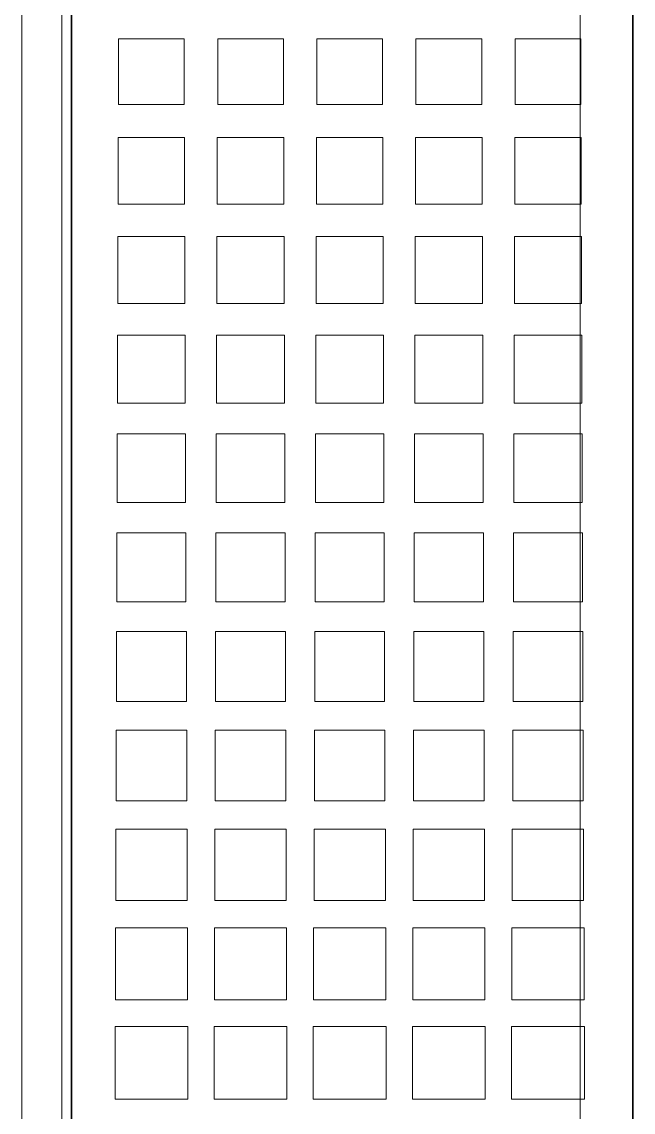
# Model space of a CAD drawing. Header units: millimetres. Extents: x 33157 to 59611, y -29750 to 1750.
# Drawn here: x 53983.26 to 53992.51, y -3139.24 to -3122.74 of the extents above; entities that cross this region are included whole.
import ezdxf

# ---------------------------------------------------------------- set-up
doc = ezdxf.new("R2010")
doc.units = ezdxf.units.MM
doc.layers.get('0').update_dxf_attribs({"lineweight": 18})

msp = doc.modelspace()

# ---------------------------------------------------------------- linework, layer by layer
at = {"lineweight": 9}
for p, q in [((53984.007, -3043.278), (53984.007, -3170.694)), ((53991.708, -3047.493), (53991.708, -3168.946)), ((53992.511, -3048.296), (53992.511, -3168.464)), ((53984.016, -3109.188), (53984.016, -3168.464)), ((53983.865, -3109.613), (53983.865, -3170.429)), ((53984.007, -3109.613), (53984.007, -3167.906)), ((53983.26, -3110.161), (53983.26, -3170.429))]:
    msp.add_line(p, q, dxfattribs=at)
msp.add_lwpolyline([(53984.007, -3170.487), (53992.5, -3170.487), (53992.5, -3047.493), (53984.007, -3047.493)], close=True, dxfattribs=at)
for points, knots in [([(53984.723, -3122.999), (53985.055, -3122.999), (53985.386, -3122.999), (53985.718, -3122.999), (53985.718, -3123.331), (53985.718, -3123.662), (53985.718, -3123.994), (53985.386, -3123.994), (53985.055, -3123.994), (53984.723, -3123.994), (53984.723, -3123.663), (53984.723, -3123.333), (53984.723, -3123.003), (53984.723, -3123.002), (53984.723, -3123), (53984.723, -3122.999)], [0, 0, 0, 0, 149660.75301, 149660.75301, 149660.75301, 299321.506019, 299321.506019, 299321.506019, 448982.259029, 448982.259029, 448982.259029, 598643.012039, 598643.012039, 598643.012039, 748303.765049, 748303.765049, 748303.765049, 748303.765049]), ([(53986.224, -3122.999), (53986.555, -3122.999), (53986.887, -3122.999), (53987.218, -3122.999), (53987.218, -3123.331), (53987.218, -3123.662), (53987.218, -3123.994), (53986.887, -3123.994), (53986.555, -3123.994), (53986.224, -3123.994), (53986.224, -3123.663), (53986.224, -3123.333), (53986.224, -3123.003), (53986.224, -3123.002), (53986.224, -3123), (53986.224, -3122.999)], [0, 0, 0, 0, 149664.794994, 149664.794994, 149664.794994, 299329.589988, 299329.589988, 299329.589988, 448994.384981, 448994.384981, 448994.384981, 598659.179975, 598659.179975, 598659.179975, 748323.974969, 748323.974969, 748323.974969, 748323.974969]), ([(53987.724, -3122.999), (53988.055, -3122.999), (53988.387, -3122.999), (53988.719, -3122.999), (53988.719, -3123.331), (53988.719, -3123.662), (53988.719, -3123.994), (53988.387, -3123.994), (53988.055, -3123.994), (53987.724, -3123.994), (53987.724, -3123.663), (53987.724, -3123.333), (53987.724, -3123.003), (53987.724, -3123.002), (53987.724, -3123), (53987.724, -3122.999)], [0, 0, 0, 0, 149668.836978, 149668.836978, 149668.836978, 299337.673956, 299337.673956, 299337.673956, 449006.510934, 449006.510934, 449006.510934, 598675.347912, 598675.347912, 598675.347912, 748344.18489, 748344.18489, 748344.18489, 748344.18489]), ([(53989.224, -3122.999), (53989.556, -3122.999), (53989.887, -3122.999), (53990.219, -3122.999), (53990.219, -3123.331), (53990.219, -3123.662), (53990.219, -3123.994), (53989.887, -3123.994), (53989.556, -3123.994), (53989.224, -3123.994), (53989.224, -3123.663), (53989.224, -3123.333), (53989.224, -3123.003), (53989.224, -3123.002), (53989.224, -3123), (53989.224, -3122.999)], [0, 0, 0, 0, 149672.878963, 149672.878963, 149672.878963, 299345.757925, 299345.757925, 299345.757925, 449018.636888, 449018.636888, 449018.636888, 598691.51585, 598691.51585, 598691.51585, 748364.394813, 748364.394813, 748364.394813, 748364.394813]), ([(53990.724, -3122.999), (53991.056, -3122.999), (53991.388, -3122.999), (53991.719, -3122.999), (53991.719, -3123.331), (53991.719, -3123.662), (53991.719, -3123.994), (53991.388, -3123.994), (53991.056, -3123.994), (53990.724, -3123.994), (53990.724, -3123.663), (53990.724, -3123.333), (53990.724, -3123.003), (53990.724, -3123.002), (53990.724, -3123), (53990.724, -3122.999)], [0, 0, 0, 0, 149676.920947, 149676.920947, 149676.920947, 299353.841895, 299353.841895, 299353.841895, 449030.762842, 449030.762842, 449030.762842, 598707.683789, 598707.683789, 598707.683789, 748384.604737, 748384.604737, 748384.604737, 748384.604737]), ([(53984.718, -3124.494), (53985.053, -3124.494), (53985.388, -3124.494), (53985.723, -3124.494), (53985.723, -3124.829), (53985.723, -3125.164), (53985.723, -3125.499), (53985.388, -3125.499), (53985.053, -3125.499), (53984.718, -3125.499), (53984.718, -3125.165), (53984.718, -3124.832), (53984.718, -3124.498), (53984.718, -3124.497), (53984.718, -3124.495), (53984.718, -3124.494)], [0, 0, 0, 0, 149662.74878, 149662.74878, 149662.74878, 299325.497561, 299325.497561, 299325.497561, 448988.246341, 448988.246341, 448988.246341, 598650.995121, 598650.995121, 598650.995121, 748313.743902, 748313.743902, 748313.743902, 748313.743902]), ([(53986.218, -3124.494), (53986.553, -3124.494), (53986.888, -3124.494), (53987.224, -3124.494), (53987.224, -3124.829), (53987.224, -3125.164), (53987.224, -3125.499), (53986.888, -3125.499), (53986.553, -3125.499), (53986.218, -3125.499), (53986.218, -3125.165), (53986.218, -3124.832), (53986.218, -3124.498), (53986.218, -3124.497), (53986.218, -3124.495), (53986.218, -3124.494)], [0, 0, 0, 0, 149666.79076, 149666.79076, 149666.79076, 299333.58152, 299333.58152, 299333.58152, 449000.372281, 449000.372281, 449000.372281, 598667.163041, 598667.163041, 598667.163041, 748333.953801, 748333.953801, 748333.953801, 748333.953801]), ([(53987.719, -3124.494), (53988.054, -3124.494), (53988.389, -3124.494), (53988.724, -3124.494), (53988.724, -3124.829), (53988.724, -3125.164), (53988.724, -3125.499), (53988.389, -3125.499), (53988.054, -3125.499), (53987.719, -3125.499), (53987.719, -3125.165), (53987.719, -3124.832), (53987.719, -3124.498), (53987.719, -3124.497), (53987.719, -3124.495), (53987.719, -3124.494)], [0, 0, 0, 0, 149670.83274, 149670.83274, 149670.83274, 299341.665481, 299341.665481, 299341.665481, 449012.498221, 449012.498221, 449012.498221, 598683.330961, 598683.330961, 598683.330961, 748354.163702, 748354.163702, 748354.163702, 748354.163702]), ([(53989.219, -3124.494), (53989.554, -3124.494), (53989.889, -3124.494), (53990.224, -3124.494), (53990.224, -3124.829), (53990.224, -3125.164), (53990.224, -3125.499), (53989.889, -3125.499), (53989.554, -3125.499), (53989.219, -3125.499), (53989.219, -3125.165), (53989.219, -3124.832), (53989.219, -3124.498), (53989.219, -3124.497), (53989.219, -3124.495), (53989.219, -3124.494)], [0, 0, 0, 0, 149674.874721, 149674.874721, 149674.874721, 299349.749441, 299349.749441, 299349.749441, 449024.624162, 449024.624162, 449024.624162, 598699.498883, 598699.498883, 598699.498883, 748374.373604, 748374.373604, 748374.373604, 748374.373604]), ([(53990.719, -3124.494), (53991.054, -3124.494), (53991.389, -3124.494), (53991.724, -3124.494), (53991.724, -3124.829), (53991.724, -3125.164), (53991.724, -3125.499), (53991.389, -3125.499), (53991.054, -3125.499), (53990.719, -3125.499), (53990.719, -3125.165), (53990.719, -3124.832), (53990.719, -3124.498), (53990.719, -3124.497), (53990.719, -3124.495), (53990.719, -3124.494)], [0, 0, 0, 0, 149678.916701, 149678.916701, 149678.916701, 299357.833403, 299357.833403, 299357.833403, 449036.750104, 449036.750104, 449036.750104, 598715.666805, 598715.666805, 598715.666805, 748394.583507, 748394.583507, 748394.583507, 748394.583507]), ([(53984.713, -3125.989), (53985.051, -3125.989), (53985.39, -3125.989), (53985.728, -3125.989), (53985.728, -3126.327), (53985.728, -3126.666), (53985.728, -3127.004), (53985.39, -3127.004), (53985.051, -3127.004), (53984.713, -3127.004), (53984.713, -3126.667), (53984.713, -3126.33), (53984.713, -3125.993), (53984.713, -3125.991), (53984.713, -3125.99), (53984.713, -3125.989)], [0, 0, 0, 0, 149664.744609, 149664.744609, 149664.744609, 299329.489219, 299329.489219, 299329.489219, 448994.233828, 448994.233828, 448994.233828, 598658.978437, 598658.978437, 598658.978437, 748323.723046, 748323.723046, 748323.723046, 748323.723046]), ([(53986.213, -3125.989), (53986.552, -3125.989), (53986.89, -3125.989), (53987.229, -3125.989), (53987.229, -3126.327), (53987.229, -3126.666), (53987.229, -3127.004), (53986.89, -3127.004), (53986.552, -3127.004), (53986.213, -3127.004), (53986.213, -3126.667), (53986.213, -3126.33), (53986.213, -3125.993), (53986.213, -3125.991), (53986.213, -3125.99), (53986.213, -3125.989)], [0, 0, 0, 0, 149668.786585, 149668.786585, 149668.786585, 299337.57317, 299337.57317, 299337.57317, 449006.359755, 449006.359755, 449006.359755, 598675.14634, 598675.14634, 598675.14634, 748343.932925, 748343.932925, 748343.932925, 748343.932925]), ([(53987.713, -3125.989), (53988.052, -3125.989), (53988.39, -3125.989), (53988.729, -3125.989), (53988.729, -3126.327), (53988.729, -3126.666), (53988.729, -3127.004), (53988.39, -3127.004), (53988.052, -3127.004), (53987.713, -3127.004), (53987.713, -3126.667), (53987.713, -3126.33), (53987.713, -3125.993), (53987.713, -3125.991), (53987.713, -3125.99), (53987.713, -3125.989)], [0, 0, 0, 0, 149672.828561, 149672.828561, 149672.828561, 299345.657122, 299345.657122, 299345.657122, 449018.485683, 449018.485683, 449018.485683, 598691.314244, 598691.314244, 598691.314244, 748364.142805, 748364.142805, 748364.142805, 748364.142805]), ([(53989.214, -3125.989), (53989.552, -3125.989), (53989.891, -3125.989), (53990.229, -3125.989), (53990.229, -3126.327), (53990.229, -3126.666), (53990.229, -3127.004), (53989.891, -3127.004), (53989.552, -3127.004), (53989.214, -3127.004), (53989.214, -3126.667), (53989.214, -3126.33), (53989.214, -3125.993), (53989.214, -3125.991), (53989.214, -3125.99), (53989.214, -3125.989)], [0, 0, 0, 0, 149676.870537, 149676.870537, 149676.870537, 299353.741075, 299353.741075, 299353.741075, 449030.611612, 449030.611612, 449030.611612, 598707.482149, 598707.482149, 598707.482149, 748384.352686, 748384.352686, 748384.352686, 748384.352686]), ([(53990.714, -3125.989), (53991.053, -3125.989), (53991.391, -3125.989), (53991.73, -3125.989), (53991.73, -3126.327), (53991.73, -3126.666), (53991.73, -3127.004), (53991.391, -3127.004), (53991.053, -3127.004), (53990.714, -3127.004), (53990.714, -3126.667), (53990.714, -3126.33), (53990.714, -3125.993), (53990.714, -3125.991), (53990.714, -3125.99), (53990.714, -3125.989)], [0, 0, 0, 0, 149680.912514, 149680.912514, 149680.912514, 299361.825028, 299361.825028, 299361.825028, 449042.737541, 449042.737541, 449042.737541, 598723.650055, 598723.650055, 598723.650055, 748404.562569, 748404.562569, 748404.562569, 748404.562569]), ([(53984.707, -3127.483), (53985.05, -3127.483), (53985.392, -3127.483), (53985.734, -3127.483), (53985.734, -3127.826), (53985.734, -3128.168), (53985.734, -3128.51), (53985.392, -3128.51), (53985.05, -3128.51), (53984.707, -3128.51), (53984.707, -3128.169), (53984.707, -3127.828), (53984.707, -3127.488), (53984.707, -3127.486), (53984.707, -3127.485), (53984.707, -3127.483)], [0, 0, 0, 0, 149666.740216, 149666.740216, 149666.740216, 299333.480431, 299333.480431, 299333.480431, 449000.220647, 449000.220647, 449000.220647, 598666.960862, 598666.960862, 598666.960862, 748333.701078, 748333.701078, 748333.701078, 748333.701078]), ([(53986.208, -3127.483), (53986.55, -3127.483), (53986.892, -3127.483), (53987.234, -3127.483), (53987.234, -3127.826), (53987.234, -3128.168), (53987.234, -3128.51), (53986.892, -3128.51), (53986.55, -3128.51), (53986.208, -3128.51), (53986.208, -3128.169), (53986.208, -3127.828), (53986.208, -3127.488), (53986.208, -3127.486), (53986.208, -3127.485), (53986.208, -3127.483)], [0, 0, 0, 0, 149670.782187, 149670.782187, 149670.782187, 299341.564374, 299341.564374, 299341.564374, 449012.346561, 449012.346561, 449012.346561, 598683.128748, 598683.128748, 598683.128748, 748353.910936, 748353.910936, 748353.910936, 748353.910936]), ([(53987.708, -3127.483), (53988.05, -3127.483), (53988.392, -3127.483), (53988.734, -3127.483), (53988.734, -3127.826), (53988.734, -3128.168), (53988.734, -3128.51), (53988.392, -3128.51), (53988.05, -3128.51), (53987.708, -3128.51), (53987.708, -3128.169), (53987.708, -3127.828), (53987.708, -3127.488), (53987.708, -3127.486), (53987.708, -3127.485), (53987.708, -3127.483)], [0, 0, 0, 0, 149674.824159, 149674.824159, 149674.824159, 299349.648318, 299349.648318, 299349.648318, 449024.472477, 449024.472477, 449024.472477, 598699.296636, 598699.296636, 598699.296636, 748374.120795, 748374.120795, 748374.120795, 748374.120795]), ([(53989.208, -3127.483), (53989.55, -3127.483), (53989.893, -3127.483), (53990.235, -3127.483), (53990.235, -3127.826), (53990.235, -3128.168), (53990.235, -3128.51), (53989.893, -3128.51), (53989.55, -3128.51), (53989.208, -3128.51), (53989.208, -3128.169), (53989.208, -3127.828), (53989.208, -3127.488), (53989.208, -3127.486), (53989.208, -3127.485), (53989.208, -3127.483)], [0, 0, 0, 0, 149678.866131, 149678.866131, 149678.866131, 299357.732262, 299357.732262, 299357.732262, 449036.598393, 449036.598393, 449036.598393, 598715.464524, 598715.464524, 598715.464524, 748394.330655, 748394.330655, 748394.330655, 748394.330655]), ([(53990.709, -3127.483), (53991.051, -3127.483), (53991.393, -3127.483), (53991.735, -3127.483), (53991.735, -3127.826), (53991.735, -3128.168), (53991.735, -3128.51), (53991.393, -3128.51), (53991.051, -3128.51), (53990.709, -3128.51), (53990.709, -3128.169), (53990.709, -3127.828), (53990.709, -3127.488), (53990.709, -3127.486), (53990.709, -3127.485), (53990.709, -3127.483)], [0, 0, 0, 0, 149682.908103, 149682.908103, 149682.908103, 299365.816207, 299365.816207, 299365.816207, 449048.72431, 449048.72431, 449048.72431, 598731.632414, 598731.632414, 598731.632414, 748414.540517, 748414.540517, 748414.540517, 748414.540517]), ([(53984.702, -3128.978), (53985.048, -3128.978), (53985.393, -3128.978), (53985.739, -3128.978), (53985.739, -3129.324), (53985.739, -3129.669), (53985.739, -3130.015), (53985.393, -3130.015), (53985.048, -3130.015), (53984.702, -3130.015), (53984.702, -3129.671), (53984.702, -3129.327), (53984.702, -3128.983), (53984.702, -3128.981), (53984.702, -3128.98), (53984.702, -3128.978)], [0, 0, 0, 0, 149668.73626, 149668.73626, 149668.73626, 299337.472519, 299337.472519, 299337.472519, 449006.208779, 449006.208779, 449006.208779, 598674.945039, 598674.945039, 598674.945039, 748343.681298, 748343.681298, 748343.681298, 748343.681298]), ([(53986.203, -3128.978), (53986.548, -3128.978), (53986.894, -3128.978), (53987.239, -3128.978), (53987.239, -3129.324), (53987.239, -3129.669), (53987.239, -3130.015), (53986.894, -3130.015), (53986.548, -3130.015), (53986.203, -3130.015), (53986.203, -3129.671), (53986.203, -3129.327), (53986.203, -3128.983), (53986.203, -3128.981), (53986.203, -3128.98), (53986.203, -3128.978)], [0, 0, 0, 0, 149672.778227, 149672.778227, 149672.778227, 299345.556454, 299345.556454, 299345.556454, 449018.334681, 449018.334681, 449018.334681, 598691.112908, 598691.112908, 598691.112908, 748363.891136, 748363.891136, 748363.891136, 748363.891136]), ([(53987.703, -3128.978), (53988.048, -3128.978), (53988.394, -3128.978), (53988.74, -3128.978), (53988.74, -3129.324), (53988.74, -3129.669), (53988.74, -3130.015), (53988.394, -3130.015), (53988.048, -3130.015), (53987.703, -3130.015), (53987.703, -3129.671), (53987.703, -3129.327), (53987.703, -3128.983), (53987.703, -3128.981), (53987.703, -3128.98), (53987.703, -3128.978)], [0, 0, 0, 0, 149676.820195, 149676.820195, 149676.820195, 299353.64039, 299353.64039, 299353.64039, 449030.460584, 449030.460584, 449030.460584, 598707.280779, 598707.280779, 598707.280779, 748384.100974, 748384.100974, 748384.100974, 748384.100974]), ([(53989.203, -3128.978), (53989.549, -3128.978), (53989.894, -3128.978), (53990.24, -3128.978), (53990.24, -3129.324), (53990.24, -3129.669), (53990.24, -3130.015), (53989.894, -3130.015), (53989.549, -3130.015), (53989.203, -3130.015), (53989.203, -3129.671), (53989.203, -3129.327), (53989.203, -3128.983), (53989.203, -3128.981), (53989.203, -3128.98), (53989.203, -3128.978)], [0, 0, 0, 0, 149680.862163, 149680.862163, 149680.862163, 299361.724326, 299361.724326, 299361.724326, 449042.586488, 449042.586488, 449042.586488, 598723.448651, 598723.448651, 598723.448651, 748404.310814, 748404.310814, 748404.310814, 748404.310814]), ([(53990.703, -3128.978), (53991.049, -3128.978), (53991.395, -3128.978), (53991.74, -3128.978), (53991.74, -3129.324), (53991.74, -3129.669), (53991.74, -3130.015), (53991.395, -3130.015), (53991.049, -3130.015), (53990.703, -3130.015), (53990.703, -3129.671), (53990.703, -3129.327), (53990.703, -3128.983), (53990.703, -3128.981), (53990.703, -3128.98), (53990.703, -3128.978)], [0, 0, 0, 0, 149684.904131, 149684.904131, 149684.904131, 299369.808262, 299369.808262, 299369.808262, 449054.712393, 449054.712393, 449054.712393, 598739.616524, 598739.616524, 598739.616524, 748424.520655, 748424.520655, 748424.520655, 748424.520655]), ([(53984.697, -3130.473), (53985.046, -3130.473), (53985.395, -3130.473), (53985.744, -3130.473), (53985.744, -3130.822), (53985.744, -3131.171), (53985.744, -3131.52), (53985.395, -3131.52), (53985.046, -3131.52), (53984.697, -3131.52), (53984.697, -3131.173), (53984.697, -3130.825), (53984.697, -3130.478), (53984.697, -3130.476), (53984.697, -3130.475), (53984.697, -3130.473)], [0, 0, 0, 0, 149670.732257, 149670.732257, 149670.732257, 299341.464515, 299341.464515, 299341.464515, 449012.196772, 449012.196772, 449012.196772, 598682.92903, 598682.92903, 598682.92903, 748353.661287, 748353.661287, 748353.661287, 748353.661287]), ([(53986.197, -3130.473), (53986.546, -3130.473), (53986.895, -3130.473), (53987.245, -3130.473), (53987.245, -3130.822), (53987.245, -3131.171), (53987.245, -3131.52), (53986.895, -3131.52), (53986.546, -3131.52), (53986.197, -3131.52), (53986.197, -3131.173), (53986.197, -3130.825), (53986.197, -3130.478), (53986.197, -3130.476), (53986.197, -3130.475), (53986.197, -3130.473)], [0, 0, 0, 0, 149674.774221, 149674.774221, 149674.774221, 299349.548441, 299349.548441, 299349.548441, 449024.322662, 449024.322662, 449024.322662, 598699.096883, 598699.096883, 598699.096883, 748373.871104, 748373.871104, 748373.871104, 748373.871104]), ([(53987.698, -3130.473), (53988.047, -3130.473), (53988.396, -3130.473), (53988.745, -3130.473), (53988.745, -3130.822), (53988.745, -3131.171), (53988.745, -3131.52), (53988.396, -3131.52), (53988.047, -3131.52), (53987.698, -3131.52), (53987.698, -3131.173), (53987.698, -3130.825), (53987.698, -3130.478), (53987.698, -3130.476), (53987.698, -3130.475), (53987.698, -3130.473)], [0, 0, 0, 0, 149678.816184, 149678.816184, 149678.816184, 299357.632369, 299357.632369, 299357.632369, 449036.448553, 449036.448553, 449036.448553, 598715.264737, 598715.264737, 598715.264737, 748394.080921, 748394.080921, 748394.080921, 748394.080921]), ([(53989.198, -3130.473), (53989.547, -3130.473), (53989.896, -3130.473), (53990.245, -3130.473), (53990.245, -3130.822), (53990.245, -3131.171), (53990.245, -3131.52), (53989.896, -3131.52), (53989.547, -3131.52), (53989.198, -3131.52), (53989.198, -3131.173), (53989.198, -3130.825), (53989.198, -3130.478), (53989.198, -3130.476), (53989.198, -3130.475), (53989.198, -3130.473)], [0, 0, 0, 0, 149682.858148, 149682.858148, 149682.858148, 299365.716296, 299365.716296, 299365.716296, 449048.574444, 449048.574444, 449048.574444, 598731.432592, 598731.432592, 598731.432592, 748414.29074, 748414.29074, 748414.29074, 748414.29074]), ([(53990.698, -3130.473), (53991.047, -3130.473), (53991.396, -3130.473), (53991.745, -3130.473), (53991.745, -3130.822), (53991.745, -3131.171), (53991.745, -3131.52), (53991.396, -3131.52), (53991.047, -3131.52), (53990.698, -3131.52), (53990.698, -3131.173), (53990.698, -3130.825), (53990.698, -3130.478), (53990.698, -3130.476), (53990.698, -3130.475), (53990.698, -3130.473)], [0, 0, 0, 0, 149686.900112, 149686.900112, 149686.900112, 299373.800224, 299373.800224, 299373.800224, 449060.700336, 449060.700336, 449060.700336, 598747.600449, 598747.600449, 598747.600449, 748434.500561, 748434.500561, 748434.500561, 748434.500561]), ([(53984.692, -3131.968), (53985.044, -3131.968), (53985.397, -3131.968), (53985.75, -3131.968), (53985.75, -3132.321), (53985.75, -3132.673), (53985.75, -3133.026), (53985.397, -3133.026), (53985.044, -3133.026), (53984.692, -3133.026), (53984.692, -3132.675), (53984.692, -3132.323), (53984.692, -3131.972), (53984.692, -3131.971), (53984.692, -3131.969), (53984.692, -3131.968)], [0, 0, 0, 0, 149672.728091, 149672.728091, 149672.728091, 299345.456183, 299345.456183, 299345.456183, 449018.184274, 449018.184274, 449018.184274, 598690.912366, 598690.912366, 598690.912366, 748363.640457, 748363.640457, 748363.640457, 748363.640457]), ([(53986.192, -3131.968), (53986.545, -3131.968), (53986.897, -3131.968), (53987.25, -3131.968), (53987.25, -3132.321), (53987.25, -3132.673), (53987.25, -3133.026), (53986.897, -3133.026), (53986.545, -3133.026), (53986.192, -3133.026), (53986.192, -3132.675), (53986.192, -3132.323), (53986.192, -3131.972), (53986.192, -3131.971), (53986.192, -3131.969), (53986.192, -3131.968)], [0, 0, 0, 0, 149676.770051, 149676.770051, 149676.770051, 299353.540101, 299353.540101, 299353.540101, 449030.310152, 449030.310152, 449030.310152, 598707.080202, 598707.080202, 598707.080202, 748383.850253, 748383.850253, 748383.850253, 748383.850253]), ([(53987.692, -3131.968), (53988.045, -3131.968), (53988.398, -3131.968), (53988.75, -3131.968), (53988.75, -3132.321), (53988.75, -3132.673), (53988.75, -3133.026), (53988.398, -3133.026), (53988.045, -3133.026), (53987.692, -3133.026), (53987.692, -3132.675), (53987.692, -3132.323), (53987.692, -3131.972), (53987.692, -3131.971), (53987.692, -3131.969), (53987.692, -3131.968)], [0, 0, 0, 0, 149680.81201, 149680.81201, 149680.81201, 299361.62402, 299361.62402, 299361.62402, 449042.43603, 449042.43603, 449042.43603, 598723.24804, 598723.24804, 598723.24804, 748404.06005, 748404.06005, 748404.06005, 748404.06005]), ([(53989.193, -3131.968), (53989.545, -3131.968), (53989.898, -3131.968), (53990.25, -3131.968), (53990.25, -3132.321), (53990.25, -3132.673), (53990.25, -3133.026), (53989.898, -3133.026), (53989.545, -3133.026), (53989.193, -3133.026), (53989.193, -3132.675), (53989.193, -3132.323), (53989.193, -3131.972), (53989.193, -3131.971), (53989.193, -3131.969), (53989.193, -3131.968)], [0, 0, 0, 0, 149684.85397, 149684.85397, 149684.85397, 299369.707939, 299369.707939, 299369.707939, 449054.561909, 449054.561909, 449054.561909, 598739.415879, 598739.415879, 598739.415879, 748424.269848, 748424.269848, 748424.269848, 748424.269848]), ([(53990.693, -3131.968), (53991.045, -3131.968), (53991.398, -3131.968), (53991.751, -3131.968), (53991.751, -3132.321), (53991.751, -3132.673), (53991.751, -3133.026), (53991.398, -3133.026), (53991.045, -3133.026), (53990.693, -3133.026), (53990.693, -3132.675), (53990.693, -3132.323), (53990.693, -3131.972), (53990.693, -3131.971), (53990.693, -3131.969), (53990.693, -3131.968)], [0, 0, 0, 0, 149688.89593, 149688.89593, 149688.89593, 299377.791859, 299377.791859, 299377.791859, 449066.687789, 449066.687789, 449066.687789, 598755.583718, 598755.583718, 598755.583718, 748444.479648, 748444.479648, 748444.479648, 748444.479648]), ([(53984.686, -3133.463), (53985.043, -3133.463), (53985.399, -3133.463), (53985.755, -3133.463), (53985.755, -3133.819), (53985.755, -3134.175), (53985.755, -3134.531), (53985.399, -3134.531), (53985.043, -3134.531), (53984.686, -3134.531), (53984.686, -3134.176), (53984.686, -3133.822), (53984.686, -3133.467), (53984.686, -3133.466), (53984.686, -3133.464), (53984.686, -3133.463)], [0, 0, 0, 0, 149674.724327, 149674.724327, 149674.724327, 299349.448654, 299349.448654, 299349.448654, 449024.172981, 449024.172981, 449024.172981, 598698.897307, 598698.897307, 598698.897307, 748373.621634, 748373.621634, 748373.621634, 748373.621634]), ([(53986.187, -3133.463), (53986.543, -3133.463), (53986.899, -3133.463), (53987.255, -3133.463), (53987.255, -3133.819), (53987.255, -3134.175), (53987.255, -3134.531), (53986.899, -3134.531), (53986.543, -3134.531), (53986.187, -3134.531), (53986.187, -3134.176), (53986.187, -3133.822), (53986.187, -3133.467), (53986.187, -3133.466), (53986.187, -3133.464), (53986.187, -3133.463)], [0, 0, 0, 0, 149678.766282, 149678.766282, 149678.766282, 299357.532564, 299357.532564, 299357.532564, 449036.298846, 449036.298846, 449036.298846, 598715.065128, 598715.065128, 598715.065128, 748393.831409, 748393.831409, 748393.831409, 748393.831409]), ([(53987.687, -3133.463), (53988.043, -3133.463), (53988.399, -3133.463), (53988.755, -3133.463), (53988.755, -3133.819), (53988.755, -3134.175), (53988.755, -3134.531), (53988.399, -3134.531), (53988.043, -3134.531), (53987.687, -3134.531), (53987.687, -3134.176), (53987.687, -3133.822), (53987.687, -3133.467), (53987.687, -3133.466), (53987.687, -3133.464), (53987.687, -3133.463)], [0, 0, 0, 0, 149682.808237, 149682.808237, 149682.808237, 299365.616474, 299365.616474, 299365.616474, 449048.424711, 449048.424711, 449048.424711, 598731.232949, 598731.232949, 598731.232949, 748414.041186, 748414.041186, 748414.041186, 748414.041186]), ([(53989.187, -3133.463), (53989.543, -3133.463), (53989.9, -3133.463), (53990.256, -3133.463), (53990.256, -3133.819), (53990.256, -3134.175), (53990.256, -3134.531), (53989.9, -3134.531), (53989.543, -3134.531), (53989.187, -3134.531), (53989.187, -3134.176), (53989.187, -3133.822), (53989.187, -3133.467), (53989.187, -3133.466), (53989.187, -3133.464), (53989.187, -3133.463)], [0, 0, 0, 0, 149686.850193, 149686.850193, 149686.850193, 299373.700385, 299373.700385, 299373.700385, 449060.550578, 449060.550578, 449060.550578, 598747.400771, 598747.400771, 598747.400771, 748434.250963, 748434.250963, 748434.250963, 748434.250963]), ([(53990.688, -3133.463), (53991.044, -3133.463), (53991.4, -3133.463), (53991.756, -3133.463), (53991.756, -3133.819), (53991.756, -3134.175), (53991.756, -3134.531), (53991.4, -3134.531), (53991.044, -3134.531), (53990.688, -3134.531), (53990.688, -3134.176), (53990.688, -3133.822), (53990.688, -3133.467), (53990.688, -3133.466), (53990.688, -3133.464), (53990.688, -3133.463)], [0, 0, 0, 0, 149690.892148, 149690.892148, 149690.892148, 299381.784297, 299381.784297, 299381.784297, 449072.676445, 449072.676445, 449072.676445, 598763.568594, 598763.568594, 598763.568594, 748454.460742, 748454.460742, 748454.460742, 748454.460742]), ([(53984.681, -3134.958), (53985.041, -3134.958), (53985.4, -3134.958), (53985.76, -3134.958), (53985.76, -3135.317), (53985.76, -3135.677), (53985.76, -3136.037), (53985.4, -3136.037), (53985.041, -3136.037), (53984.681, -3136.037), (53984.681, -3135.678), (53984.681, -3135.32), (53984.681, -3134.962), (53984.681, -3134.961), (53984.681, -3134.959), (53984.681, -3134.958)], [0, 0, 0, 0, 149676.720513, 149676.720513, 149676.720513, 299353.441027, 299353.441027, 299353.441027, 449030.16154, 449030.16154, 449030.16154, 598706.882054, 598706.882054, 598706.882054, 748383.602567, 748383.602567, 748383.602567, 748383.602567]), ([(53986.181, -3134.958), (53986.541, -3134.958), (53986.901, -3134.958), (53987.26, -3134.958), (53987.26, -3135.317), (53987.26, -3135.677), (53987.26, -3136.037), (53986.901, -3136.037), (53986.541, -3136.037), (53986.181, -3136.037), (53986.181, -3135.678), (53986.181, -3135.32), (53986.181, -3134.962), (53986.181, -3134.961), (53986.181, -3134.959), (53986.181, -3134.958)], [0, 0, 0, 0, 149680.762464, 149680.762464, 149680.762464, 299361.524929, 299361.524929, 299361.524929, 449042.287393, 449042.287393, 449042.287393, 598723.049857, 598723.049857, 598723.049857, 748403.812321, 748403.812321, 748403.812321, 748403.812321]), ([(53987.682, -3134.958), (53988.041, -3134.958), (53988.401, -3134.958), (53988.761, -3134.958), (53988.761, -3135.317), (53988.761, -3135.677), (53988.761, -3136.037), (53988.401, -3136.037), (53988.041, -3136.037), (53987.682, -3136.037), (53987.682, -3135.678), (53987.682, -3135.32), (53987.682, -3134.962), (53987.682, -3134.961), (53987.682, -3134.959), (53987.682, -3134.958)], [0, 0, 0, 0, 149684.804415, 149684.804415, 149684.804415, 299369.608831, 299369.608831, 299369.608831, 449054.413246, 449054.413246, 449054.413246, 598739.217661, 598739.217661, 598739.217661, 748424.022077, 748424.022077, 748424.022077, 748424.022077]), ([(53989.182, -3134.958), (53989.542, -3134.958), (53989.901, -3134.958), (53990.261, -3134.958), (53990.261, -3135.317), (53990.261, -3135.677), (53990.261, -3136.037), (53989.901, -3136.037), (53989.542, -3136.037), (53989.182, -3136.037), (53989.182, -3135.678), (53989.182, -3135.32), (53989.182, -3134.962), (53989.182, -3134.961), (53989.182, -3134.959), (53989.182, -3134.958)], [0, 0, 0, 0, 149688.846367, 149688.846367, 149688.846367, 299377.692733, 299377.692733, 299377.692733, 449066.5391, 449066.5391, 449066.5391, 598755.385467, 598755.385467, 598755.385467, 748444.231834, 748444.231834, 748444.231834, 748444.231834]), ([(53990.682, -3134.958), (53991.042, -3134.958), (53991.402, -3134.958), (53991.761, -3134.958), (53991.761, -3135.317), (53991.761, -3135.677), (53991.761, -3136.037), (53991.402, -3136.037), (53991.042, -3136.037), (53990.682, -3136.037), (53990.682, -3135.678), (53990.682, -3135.32), (53990.682, -3134.962), (53990.682, -3134.961), (53990.682, -3134.959), (53990.682, -3134.958)], [0, 0, 0, 0, 149692.888318, 149692.888318, 149692.888318, 299385.776637, 299385.776637, 299385.776637, 449078.664955, 449078.664955, 449078.664955, 598771.553273, 598771.553273, 598771.553273, 748464.441591, 748464.441591, 748464.441591, 748464.441591]), ([(53984.676, -3136.452), (53985.039, -3136.452), (53985.402, -3136.452), (53985.765, -3136.452), (53985.765, -3136.816), (53985.765, -3137.179), (53985.765, -3137.542), (53985.402, -3137.542), (53985.039, -3137.542), (53984.676, -3137.542), (53984.676, -3137.18), (53984.676, -3136.819), (53984.676, -3136.457), (53984.676, -3136.455), (53984.676, -3136.454), (53984.676, -3136.452)], [0, 0, 0, 0, 149678.716659, 149678.716659, 149678.716659, 299357.433318, 299357.433318, 299357.433318, 449036.149977, 449036.149977, 449036.149977, 598714.866636, 598714.866636, 598714.866636, 748393.583296, 748393.583296, 748393.583296, 748393.583296]), ([(53986.176, -3136.452), (53986.539, -3136.452), (53986.902, -3136.452), (53987.266, -3136.452), (53987.266, -3136.816), (53987.266, -3137.179), (53987.266, -3137.542), (53986.902, -3137.542), (53986.539, -3137.542), (53986.176, -3137.542), (53986.176, -3137.18), (53986.176, -3136.819), (53986.176, -3136.457), (53986.176, -3136.455), (53986.176, -3136.454), (53986.176, -3136.452)], [0, 0, 0, 0, 149682.758606, 149682.758606, 149682.758606, 299365.517212, 299365.517212, 299365.517212, 449048.275817, 449048.275817, 449048.275817, 598731.034423, 598731.034423, 598731.034423, 748413.793029, 748413.793029, 748413.793029, 748413.793029]), ([(53987.676, -3136.452), (53988.04, -3136.452), (53988.403, -3136.452), (53988.766, -3136.452), (53988.766, -3136.816), (53988.766, -3137.179), (53988.766, -3137.542), (53988.403, -3137.542), (53988.04, -3137.542), (53987.676, -3137.542), (53987.676, -3137.18), (53987.676, -3136.819), (53987.676, -3136.457), (53987.676, -3136.455), (53987.676, -3136.454), (53987.676, -3136.452)], [0, 0, 0, 0, 149686.800553, 149686.800553, 149686.800553, 299373.601106, 299373.601106, 299373.601106, 449060.401658, 449060.401658, 449060.401658, 598747.202211, 598747.202211, 598747.202211, 748434.002764, 748434.002764, 748434.002764, 748434.002764]), ([(53989.177, -3136.452), (53989.54, -3136.452), (53989.903, -3136.452), (53990.266, -3136.452), (53990.266, -3136.816), (53990.266, -3137.179), (53990.266, -3137.542), (53989.903, -3137.542), (53989.54, -3137.542), (53989.177, -3137.542), (53989.177, -3137.18), (53989.177, -3136.819), (53989.177, -3136.457), (53989.177, -3136.455), (53989.177, -3136.454), (53989.177, -3136.452)], [0, 0, 0, 0, 149690.8425, 149690.8425, 149690.8425, 299381.685, 299381.685, 299381.685, 449072.5275, 449072.5275, 449072.5275, 598763.37, 598763.37, 598763.37, 748454.2125, 748454.2125, 748454.2125, 748454.2125]), ([(53990.677, -3136.452), (53991.04, -3136.452), (53991.403, -3136.452), (53991.767, -3136.452), (53991.767, -3136.816), (53991.767, -3137.179), (53991.767, -3137.542), (53991.403, -3137.542), (53991.04, -3137.542), (53990.677, -3137.542), (53990.677, -3137.18), (53990.677, -3136.819), (53990.677, -3136.457), (53990.677, -3136.455), (53990.677, -3136.454), (53990.677, -3136.452)], [0, 0, 0, 0, 149694.884447, 149694.884447, 149694.884447, 299389.768895, 299389.768895, 299389.768895, 449084.653342, 449084.653342, 449084.653342, 598779.53779, 598779.53779, 598779.53779, 748474.422237, 748474.422237, 748474.422237, 748474.422237]), ([(53984.671, -3137.947), (53985.037, -3137.947), (53985.404, -3137.947), (53985.771, -3137.947), (53985.771, -3138.314), (53985.771, -3138.681), (53985.771, -3139.047), (53985.404, -3139.047), (53985.037, -3139.047), (53984.671, -3139.047), (53984.671, -3138.682), (53984.671, -3138.317), (53984.671, -3137.952), (53984.671, -3137.95), (53984.671, -3137.949), (53984.671, -3137.947)], [0, 0, 0, 0, 149680.713116, 149680.713116, 149680.713116, 299361.426232, 299361.426232, 299361.426232, 449042.139348, 449042.139348, 449042.139348, 598722.852464, 598722.852464, 598722.852464, 748403.56558, 748403.56558, 748403.56558, 748403.56558]), ([(53986.171, -3137.947), (53986.538, -3137.947), (53986.904, -3137.947), (53987.271, -3137.947), (53987.271, -3138.314), (53987.271, -3138.681), (53987.271, -3139.047), (53986.904, -3139.047), (53986.538, -3139.047), (53986.171, -3139.047), (53986.171, -3138.682), (53986.171, -3138.317), (53986.171, -3137.952), (53986.171, -3137.95), (53986.171, -3137.949), (53986.171, -3137.947)], [0, 0, 0, 0, 149684.755059, 149684.755059, 149684.755059, 299369.510117, 299369.510117, 299369.510117, 449054.265176, 449054.265176, 449054.265176, 598739.020235, 598739.020235, 598739.020235, 748423.775293, 748423.775293, 748423.775293, 748423.775293]), ([(53987.671, -3137.947), (53988.038, -3137.947), (53988.404, -3137.947), (53988.771, -3137.947), (53988.771, -3138.314), (53988.771, -3138.681), (53988.771, -3139.047), (53988.404, -3139.047), (53988.038, -3139.047), (53987.671, -3139.047), (53987.671, -3138.682), (53987.671, -3138.317), (53987.671, -3137.952), (53987.671, -3137.95), (53987.671, -3137.949), (53987.671, -3137.947)], [0, 0, 0, 0, 149688.797001, 149688.797001, 149688.797001, 299377.594003, 299377.594003, 299377.594003, 449066.391004, 449066.391004, 449066.391004, 598755.188006, 598755.188006, 598755.188006, 748443.985007, 748443.985007, 748443.985007, 748443.985007]), ([(53989.172, -3137.947), (53989.538, -3137.947), (53989.905, -3137.947), (53990.271, -3137.947), (53990.271, -3138.314), (53990.271, -3138.681), (53990.271, -3139.047), (53989.905, -3139.047), (53989.538, -3139.047), (53989.172, -3139.047), (53989.172, -3138.682), (53989.172, -3138.317), (53989.172, -3137.952), (53989.172, -3137.95), (53989.172, -3137.949), (53989.172, -3137.947)], [0, 0, 0, 0, 149692.838944, 149692.838944, 149692.838944, 299385.677889, 299385.677889, 299385.677889, 449078.516833, 449078.516833, 449078.516833, 598771.355778, 598771.355778, 598771.355778, 748464.194722, 748464.194722, 748464.194722, 748464.194722]), ([(53990.672, -3137.947), (53991.038, -3137.947), (53991.405, -3137.947), (53991.772, -3137.947), (53991.772, -3138.314), (53991.772, -3138.681), (53991.772, -3139.047), (53991.405, -3139.047), (53991.038, -3139.047), (53990.672, -3139.047), (53990.672, -3138.682), (53990.672, -3138.317), (53990.672, -3137.952), (53990.672, -3137.95), (53990.672, -3137.949), (53990.672, -3137.947)], [0, 0, 0, 0, 149696.880888, 149696.880888, 149696.880888, 299393.761775, 299393.761775, 299393.761775, 449090.642663, 449090.642663, 449090.642663, 598787.523551, 598787.523551, 598787.523551, 748484.404439, 748484.404439, 748484.404439, 748484.404439])]:
    msp.add_open_spline(points, degree=3, knots=knots)

doc.saveas('drawing.dxf')
